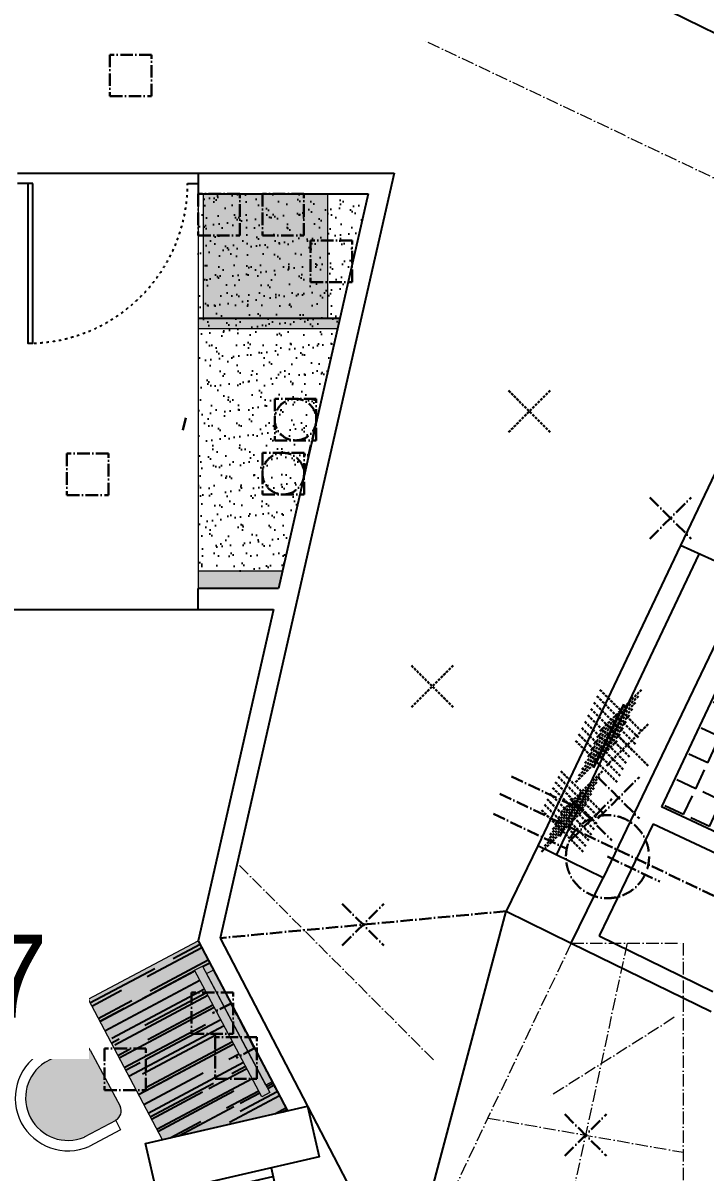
# Model space of a CAD drawing. Header units: millimetres. Extents: x -16811 to 32579, y 147992 to 176118.
# Drawn here: x 686 to 3968, y 158508 to 164040 of the extents above; entities that cross this region are included whole.
import ezdxf

# ---------------------------------------------------------------- set-up
doc = ezdxf.new("R2010")
doc.units = ezdxf.units.MM
doc.header["$MEASUREMENT"] = 0
doc.header["$PDMODE"] = 3
doc.header["$PDSIZE"] = 100
doc.linetypes.add('ACAD_ISO03W100', pattern=[30, 12, -18])
doc.linetypes.add('ACAD_ISO10W100', pattern=[18, 12, -3, 0, -3])
for name, color, linetype, lineweight, plot in [('0[2345]', 6, 'ACAD_ISO10W100', 30, False), ('0[345]', 6, 'ACAD_ISO10W100', 30, False), ('0[34]', 6, 'ACAD_ISO10W100', 30, False)]:
    doc.layers.add(name, color=color, linetype=linetype, lineweight=lineweight, plot=plot)
for name, color, linetype, lineweight in [('Column[12345]', 7, 'Continuous', 25), ('Furniture[2345]', 7, 'Continuous', 20), ('Room.Text[4]', 7, 'Continuous', 20), ('Wall.Furniture[2345]', 7, 'Continuous', 20)]:
    doc.layers.add(name, color=color, linetype=linetype, lineweight=lineweight)
for name, color, linetype in [('Door[2345]', 8, 'Continuous'), ('Door[34]', 8, 'Continuous'), ('Elevator[24]', 8, 'Continuous'), ('Hatching[2345]', 7, 'Continuous'), ('Hatching[34]', 7, 'Continuous'), ('Wall[2345]', 7, 'Continuous'), ('Wall[34]', 7, 'Continuous')]:
    doc.layers.add(name, color=color, linetype=linetype)
doc.styles.add('RoomInfo', font='stylu.ttf')
doc.linetypes.add('FENCELINE1', pattern='A,0.25,-0.1,[133,ltypeshp.shx,S=0.1,R=0,X=-0.1,Y=0],-0.1,1', length=1.45)

msp = doc.modelspace()

# ---------------------------------------------------------------- hatches: boundary and pattern name
at = {"layer": 'Hatching[2345]'}
h = msp.add_hatch(dxfattribs=at)
h.set_pattern_fill('AR-SAND', color=252, scale=50, style=0)
h.set_pattern_definition([(37.5, (0, 0), (-3.149668, 96.34119), [0, -76, 0, -85, 0, -81.25]), (7.5, (0, 0), (88.48884, 141.1073), [0, -41, 0, -68.5, 0, -26.25]), (327.5, (-61.5, 0), (155.707093, 0.282953), [0, -25, 0, -90, 0, -117.5]), (317.5, (-61.5, 0), (150.30633, 43.88378), [0, -12.5, 0, -59, 0, -67.5])])
h.paths.add_polyline_path([(1529.3, 163216.6), (1529.3, 161401.6), (1934.2, 161401.6), (2346.9, 163216.6)])
h = msp.add_hatch(color=254, dxfattribs=at)
h.set_gradient(color1=(188, 218, 240), centered=1, one_color=1, tint=1, name='INVCURVED')
h.paths.add_polyline_path([(2152.8, 163216.6), (1552.8, 163216.6), (1552.8, 162616.6), (2152.8, 162616.6)])
h = msp.add_hatch(color=29, dxfattribs=at)
h.set_gradient(color1=(87, 49, 41), color2=(101, 56, 47), rotation=45, one_color=1, tint=0.29, name='SPHERICAL')
h.paths.add_polyline_path([(1529.3, 162567), (2199.2, 162567), (2210.5, 162616.6), (1529.3, 162616.6)])
h = msp.add_hatch(color=29, dxfattribs=at)
h.set_gradient(color1=(87, 49, 41), color2=(101, 56, 47), rotation=45, one_color=1, tint=0.29, name='SPHERICAL')
h.paths.add_polyline_path([(1529.3, 161401.6), (1529.3, 161316.6), (1914.9, 161316.6), (1934.2, 161401.6)])
h = msp.add_hatch(color=29, dxfattribs=at)
h.set_gradient(color1=(87, 49, 41), color2=(101, 56, 47), one_color=1, tint=0.29)
h.paths.add_polyline_path([(1958.1, 158802.6), (1529.3, 159620.9), (999.3, 159339.6), (1355.8, 158664)])
h.paths.add_polyline_path([(1835.7, 158869.9), (1511.7, 159479.2), (1549.7, 159499.3), (1873.6, 158890.1)], flags=16)
h.paths.add_polyline_path([(1854.5, 158926), (1568.8, 159463.4), (1600.8, 159480.4), (1886.5, 158943.1)], flags=16)
at = {"layer": 'Hatching[2345]', "true_color": 0x7e4835}
h = msp.add_hatch(dxfattribs=at)
h.set_pattern_fill('AR-RROOF', color=27, scale=100, angle=28, style=0)
h.paths.add_polyline_path([(1529.3, 159620.9), (999.3, 159339.6), (1355.8, 158664), (1958.1, 158802.6)])
h.paths.add_polyline_path([(1835.7, 158869.9), (1511.7, 159479.2), (1549.7, 159499.3), (1873.6, 158890.1)], flags=16)
h.paths.add_polyline_path([(1854.5, 158926), (1568.8, 159463.4), (1600.8, 159480.4), (1886.5, 158943.1)], flags=16)
at = {"layer": 'Hatching[2345]', "true_color": 0x93b6c2}
h = msp.add_hatch(color=253, dxfattribs=at)
h.set_gradient(color1=(244, 246, 245), tint=1, name='CYLINDER')
h.paths.add_polyline_path([(1854.5, 158926), (1568.8, 159463.4), (1600.8, 159480.4), (1886.5, 158943.1)])
h.paths.add_polyline_path([(1835.7, 158869.9), (1511.7, 159479.2), (1549.7, 159499.3), (1873.6, 158890.1)])
at = {"layer": 'Hatching[2345]'}
h = msp.add_hatch(color=254, dxfattribs=at)
h.set_gradient(color1=(249, 237, 210), color2=(245, 227, 183), rotation=180, one_color=1, tint=0.84, name='INVSPHERICAL')
h.paths.add_polyline_path([(807.1, 159044.6), (941.7, 159116.1, -0.414214), (1010.4, 159095), (1153.3, 158825.8, -0.414214), (1132.3, 158757.1), (997.7, 158685.6, -1)])
h = msp.add_hatch(dxfattribs=at)
h.set_pattern_fill('LINE', color=252, scale=500, angle=13, style=0)
h.paths.add_polyline_path([(2144.1, 157377.4), (1596.5, 157251.5), (1465.4, 157821.7), (1503.3, 157830.4), (1369.8, 158410.7), (1879.5, 158528)])
at = {"layer": 'Hatching[34]', "true_color": 0x93b6c2}
h = msp.add_hatch(dxfattribs=at)
h.set_pattern_fill('ANGLE', color=253, scale=500, angle=65, style=0)
h.set_pattern_definition([(65, (0, 0), (-124.61732, 58.11001), [100, -37.5]), (155, (0, 0), (-58.11001, -124.61732), [100, -37.5])])
h.paths.add_polyline_path([(4562.6, 159888.5), (5070.2, 160971), (4272.8, 161361.1), (3759, 160265.4)])

# ---------------------------------------------------------------- linework, layer by layer
at = {"layer": '0[2345]', "lineweight": 5, "ltscale": 5}
for p, q in [((4563, 163032.2), (2617.1, 163955.3)), ((2660.7, 159048.6), (1716.6, 159995.1))]:
    msp.add_line(p, q, dxfattribs=at)
at = {"layer": '0[2345]', "ltscale": 5}
for p, q in [((1455.5, 162079.9), (1468.8, 162138.4)), ((2038.5, 161860.4), (2094.9, 162108.2)), ((3036.9, 160411.9), (3383.3, 160247.4)), ((2980.7, 160328.4), (4280.2, 159709.5)), ((3268.8, 160122.7), (3387.3, 160365.3)), ((2950.3, 160231.6), (3296.7, 160067.1)), ((3498.9, 160026.1), (3750, 159906.8)), ((1687, 159319.8), (1598, 159273.1)), ((1800.4, 159103.7), (1687, 159319.8)), ((1800.4, 159103.7), (1711.5, 159057))]:
    msp.add_line(p, q, dxfattribs=at)
at = {"layer": '0[2345]', "linetype": 'FENCELINE1', "ltscale": 5}
msp.add_line((3577.4, 160760.5), (3430.7, 160453.7), dxfattribs=at)
at = {"layer": '0[2345]', "lineweight": 0, "ltscale": 5}
for p, q in [((1529.3, 159620.9), (1958.1, 158802.6)), ((3593.7, 159609.5), (3192.8, 157761.6)), ((2923.9, 158767.9), (3862.6, 158603.2))]:
    msp.add_line(p, q, dxfattribs=at)
at = {"layer": '0[2345]', "color": 4, "ltscale": 5}
msp.add_lwpolyline([(1104.5, 163687), (1304.5, 163687), (1304.5, 163887), (1104.5, 163887)], close=True, dxfattribs=at)
at = {"layer": '0[2345]', "ltscale": 5}
for points in [[(1529.3, 163016.6), (1729.3, 163016.6), (1729.3, 163216.6), (1529.3, 163216.6)], [(1729.3, 163016.6), (1729.3, 163216.6), (1529.3, 163216.6), (1529.3, 163016.6)], [(1838.1, 163016.6), (2038.1, 163016.6), (2038.1, 163216.6), (1838.1, 163216.6)], [(2069.9, 162792.5), (2269.9, 162792.5), (2269.9, 162992.5), (2069.9, 162992.5)], [(1897.4, 162030.3), (2097.4, 162030.3), (2097.4, 162230.3), (1897.4, 162230.3)], [(897.2, 161766.6), (1097.2, 161766.6), (1097.2, 161966.6), (897.2, 161966.6)], [(1838.5, 161769.9), (2038.5, 161769.9), (2038.5, 161969.9), (1838.5, 161969.9)], [(1497.6, 159172.7), (1697.6, 159172.7), (1697.6, 159372.7), (1497.6, 159372.7)], [(1611.5, 158957), (1811.5, 158957), (1811.5, 159157), (1611.5, 159157)], [(1077.5, 158901.8), (1277.5, 158901.8), (1277.5, 159101.8), (1077.5, 159101.8)]]:
    msp.add_lwpolyline(points, close=True, dxfattribs=at)
at = {"layer": '0[2345]', "lineweight": 0, "ltscale": 5}
msp.add_lwpolyline([(3862.6, 157597), (2523, 157926.3), (3324.8, 159609.5), (3862.6, 159609.5)], close=True, dxfattribs=at)
at = {"layer": '0[2345]', "ltscale": 5}
for centre, radius in [((1997.4, 162130.3), 100), ((1938.5, 161869.9), 100), ((3498.9, 160026.1), 200)]:
    msp.add_circle(centre, radius, dxfattribs=at)
at = {"layer": '0[2345]'}
for p in [(3122.9, 162169.8), (2655.8, 160845.8), (3562.7, 160729.8), (3533.4, 160668.4), (3548, 160699.1), (3504, 160607.1), (3518.7, 160637.8), (3474.7, 160545.7), (3489.4, 160576.4), (3594.3, 160564), (3460, 160515.1), (3445.4, 160484.4), (3374.1, 160338.4), (3347.8, 160284.5), (3361, 160311.4), (3321.5, 160230.5), (3334.6, 160257.5), (3295.1, 160176.6), (3308.3, 160203.6), (3281.9, 160149.7)]:
    msp.add_point(p, dxfattribs=at)
at = {"layer": '0[2345]', "ltscale": 5}
for p in [(3552.3, 160309.4), (3419.8, 160204), (3393.3, 158685.6)]:
    msp.add_point(p, dxfattribs=at)
at = {"layer": '0[345]', "ltscale": 5}
msp.add_point((3802.1, 161655.9), dxfattribs=at)
at = {"layer": '0[34]', "ltscale": 5}
msp.add_line((3010.4, 159763.3), (1634.5, 159634.1), dxfattribs=at)
at = {"layer": '0[34]', "lineweight": 0, "ltscale": 5}
msp.add_line((3820.4, 159252.6), (3221.8, 158872.1), dxfattribs=at)
at = {"layer": '0[34]'}
for p in [(3548, 160699.1), (3518.7, 160637.8), (3489.4, 160576.4), (3460, 160515.1)]:
    msp.add_point(p, dxfattribs=at)
at = {"layer": '0[34]', "ltscale": 5}
msp.add_point((2322.5, 159698.7), dxfattribs=at)
at = {"layer": 'Column[12345]'}
for points in [[(3010.4, 159763.3), (3324.8, 159609.5), (3478.6, 159923.9), (3164.2, 160077.7)], [(2055.5, 158825), (2111.5, 158581.4), (1331.9, 158402), (1275.8, 158645.7)], [(2055.5, 158825), (2111.5, 158581.4), (1331.9, 158402), (1275.8, 158645.7)]]:
    msp.add_lwpolyline(points, close=True, dxfattribs=at)
at = {"layer": 'Door[2345]', "color": 8}
for p, q in [((3372.8, 164306.9), (4153.7, 163923.4)), ((1478.1, 163266.6), (1529.3, 163266.6))]:
    msp.add_line(p, q, dxfattribs=at)
at = {"layer": 'Door[2345]'}
for p, q in [((659.3, 163316.6), (1529.3, 163316.6)), ((709.3, 163266.6), (659.3, 163266.6)), ((473.3, 161216.6), (1529.3, 161216.6))]:
    msp.add_line(p, q, dxfattribs=at)
msp.add_lwpolyline([(732.8, 163266.6), (709.3, 163266.6), (709.3, 162497.8), (732.8, 162497.8)], close=True, dxfattribs=at)
at = {"layer": 'Door[2345]', "linetype": 'ACAD_ISO03W100'}
msp.add_arc((709.3, 163266.6), 768.8, 270, 0, dxfattribs=at)
at = {"layer": 'Door[34]'}
for p, q in [((3850.6, 161524.5), (3164.2, 160077.7)), ((3254, 160033.8), (3940.8, 161481.7))]:
    msp.add_line(p, q, dxfattribs=at)
at = {"layer": 'Elevator[24]'}
msp.add_line((2523, 157926.3), (3010.4, 159763.3), dxfattribs=at)
at = {"layer": 'Furniture[2345]', "color": 7}
for p, q in [((2199.2, 162567), (1529.3, 162567)), ((1529.3, 161401.6), (1934.2, 161401.6)), ((1529.3, 161401.6), (1529.3, 161316.6))]:
    msp.add_line(p, q, dxfattribs=at)
at = {"layer": 'Furniture[2345]'}
for p, q in [((999.3, 159339.6), (1529.3, 159620.9)), ((999.3, 159339.6), (1355.8, 158664)), ((917.5, 159159.9), (768.3, 159080.6)), ((941.3, 159115.1), (917.5, 159159.9)), ((942.7, 159115.8), (791.6, 159035.6)), ((1132.2, 158755.7), (981.1, 158675.5)), ((1155.7, 158711.4), (1004.6, 158631.2)), ((1132.2, 158755.7), (1155.7, 158711.4))]:
    msp.add_line(p, q, dxfattribs=at)
at = {"layer": 'Furniture[2345]', "color": 252}
msp.add_line((1009.9, 159094.5), (1152.9, 158825.3), dxfattribs=at)
at = {"layer": 'Furniture[2345]'}
for points in [[(1552.8, 162616.6), (2152.8, 162616.6), (2152.8, 163216.6), (1552.8, 163216.6)], [(1835.7, 158869.9), (1511.7, 159479.2), (1549.7, 159499.3), (1873.6, 158890.1)], [(1854.5, 158926), (1568.8, 159463.4), (1600.8, 159480.4), (1886.5, 158943.1)]]:
    msp.add_lwpolyline(points, close=True, dxfattribs=at)
at = {"layer": 'Furniture[2345]', "color": 252}
for centre, start, end in [((965.2, 159070.2), 28.5787, 118.0561), ((1107.7, 158801.9), 297.8835, 27.361)]:
    msp.add_arc(centre, 50.9, start, end, dxfattribs=at)
at = {"layer": 'Furniture[2345]'}
for centre, radius, start, end in [((902.5, 158863.8), 254, 121.8894, 293.7005), ((902.8, 158864.2), 204.3, 122.9484, 292.5559)]:
    msp.add_arc(centre, radius, start, end, dxfattribs=at)
at = {"layer": 'Hatching[2345]', "color": 29}
msp.add_line((2210.5, 162616.6), (1529.3, 162616.6), dxfattribs=at)
at = {"layer": 'Wall.Furniture[2345]'}
msp.add_line((1529.3, 163216.6), (1529.3, 161316.6), dxfattribs=at)
at = {"layer": 'Wall[2345]'}
for p, q in [((1529.3, 163316.6), (1529.3, 163216.6)), ((1529.3, 163316.6), (2471.9, 163316.6)), ((1529.3, 163316.6), (2471.9, 163316.6)), ((2471.9, 163316.6), (1634.5, 159634.1)), ((1529.3, 163216.6), (2346.9, 163216.6)), ((2346.9, 163216.6), (1914.9, 161316.6)), ((1914.9, 161316.6), (1529.3, 161316.6)), ((1529.3, 161216.6), (1529.3, 161316.6)), ((1529.3, 161216.6), (1892.1, 161216.6)), ((1892.1, 161216.6), (1529.3, 159620.9)), ((1529.3, 159620.9), (1958.1, 158802.6)), ((1634.5, 159634.1), (2523, 157926.3)), ((1879.5, 158528), (2144.1, 157377.4))]:
    msp.add_line(p, q, dxfattribs=at)
at = {"layer": 'Wall[34]'}
for p, q in [((4839.3, 163608.7), (3850.6, 161524.5)), ((4173.5, 161377.3), (3850.6, 161524.5)), ((4173.5, 161377.3), (3478.6, 159923.9)), ((4261.1, 161336.2), (3759, 160265.4)), ((4630.6, 159856.7), (3759, 160265.4)), ((3719.3, 160184.3), (3459, 159644.3)), ((3719.3, 160184.3), (4510.5, 159813.3)), ((3324.8, 159609.5), (3998, 159280.1)), ((3459, 159644.3), (4006.1, 159376.7))]:
    msp.add_line(p, q, dxfattribs=at)

# ---------------------------------------------------------------- next in the draw order: texts
at = {"layer": 'Room.Text[4]', "insert": (803.9, 160318), "char_height": 400, "width": 1966.667, "attachment_point": 3, "style": 'RoomInfo', "bg_fill": 2}
msp.add_mtext('{\\C1;ROOM  407}', dxfattribs=at)

doc.saveas('drawing.dxf')
